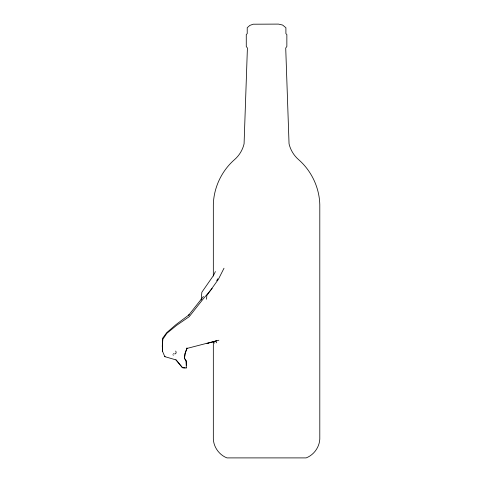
<?xml version="1.0" encoding="UTF-8"?>
<svg xmlns="http://www.w3.org/2000/svg" width="482" height="482" viewBox="0 0 482 482"><rect width="100%" height="100%" fill="white"/><g stroke="black" fill="none" stroke-linecap="round" stroke-linejoin="round"><path stroke-width="0.72" d="M213.327 342.099L213.327 439.036C213.725 447.266 219.262 454.936 226.95 457.9L306.172 457.9C313.866 454.936 319.403 447.266 319.801 439.036L319.801 204.693C319.373 187.564 311.48 170.821 298.539 159.584C293.839 155.487 290.471 149.902 289.049 143.829L285.718 48.031L286.856 46.459L286.856 34.577L285.904 33.644L285.904 27.727L282.627 25.058L278.512 24.1L253.201 24.208L249.869 25.395L247.218 27.727L247.218 33.644L246.266 34.577L246.266 46.459L247.405 48.031L244.079 143.829C242.657 149.902 239.289 155.487 234.583 159.584C221.642 170.821 213.755 187.564 213.327 204.693L213.327 276.023M201.181 299.985L201.862 292.225L213.478 275.487L215.388 271.583M206.567 299.232L206.814 295.532L218.376 279.337L224.01 268.215M186.992 347.932L185.064 353.378L184.437 358.228L186.197 360.717L186.63 365.26M216.719 280.645L217.84 278.789M203.458 296.436L188.293 315.638L189.125 314.77L176.05 324.561L166.682 332.688L162.398 338.569L162.573 351.221M212.158 288.495L203.446 298.611L189.215 316.668L176.52 325.416L166.832 333.339L162.868 339.22L162.271 345.962L162.603 351.462L164.802 356.638L176.183 359.958L182.66 367.778L186.341 368.001M182.66 367.724L185.088 367.856M216.773 340.72L186.691 348.51L187.058 348.209L185.106 353.631L184.437 358.421L185.986 360.735L186.359 367.826M208.248 343.148L207.007 343.491L218.9 340.232M174.948 354.011L175.966 353.192A1.639 0.964 -85.8 0 0 176.081 351.993L175.689 351.071M214.683 343.033L213.032 342.19M174.086 353.824L173.622 353.408M164.802 356.439L165.127 356.764M175.864 359.831L182.335 367.652M172.905 354.65L173.321 355.24M215.508 341.069L216.719 342.829"/></g></svg>
